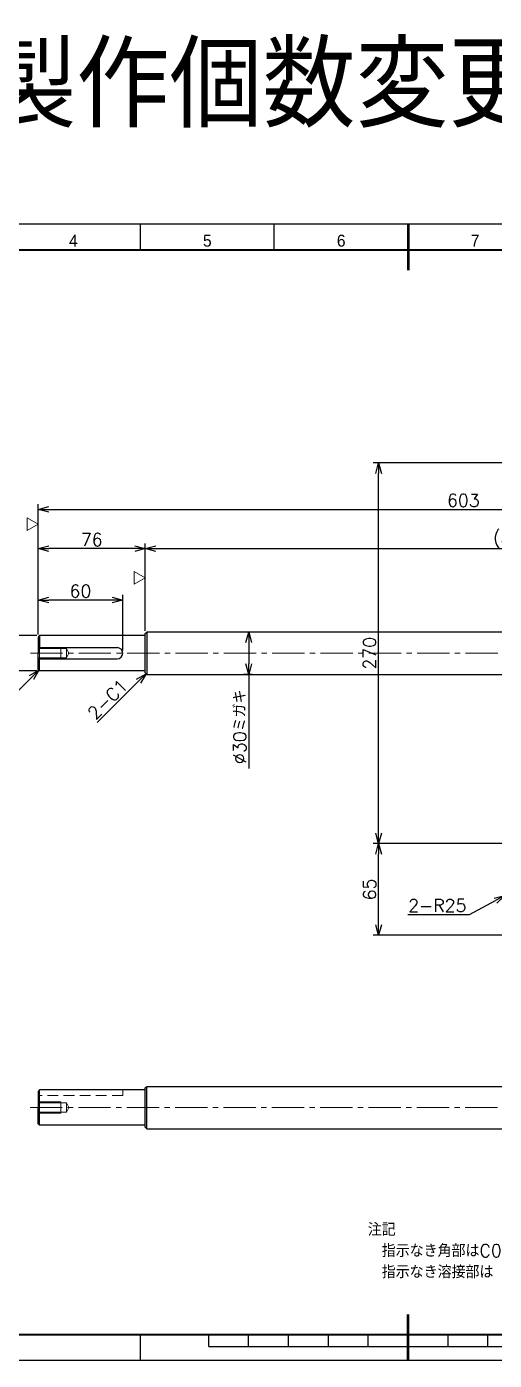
# Model space of a CAD drawing. Header units: millimetres. Extents: x 0 to 3254, y -17 to 1242.
# Drawn here: x 2299 to 2631, y 0 to 946 of the extents above; entities that cross this region are included whole.
import ezdxf
from ezdxf.enums import TextEntityAlignment as Align

# ---------------------------------------------------------------- set-up
doc = ezdxf.new("R2010")
doc.units = ezdxf.units.MM
doc.header["$LTSCALE"] = 1.2
doc.header["$PDMODE"] = 99
doc.header["$PDSIZE"] = 1
doc.linetypes.add('CENTER2', pattern=[28.575, 19.05, -3.175, 3.175, -3.175])
doc.linetypes.add('HIDDEN', pattern=[9.525, 6.35, -3.175])
for name, color, linetype, lineweight in [('04_HIDDEN', 2, 'HIDDEN', 13), ('05_CENTER', 4, 'CENTER2', 13), ('07_TEXT', 3, 'Continuous', 13), ('08_DIM', 3, 'Continuous', 13), ('99_図枠', 7, 'Continuous', 40)]:
    doc.layers.add(name, color=color, linetype=linetype, lineweight=lineweight)
doc.styles.add('KSS_TXT', font='txt.shx', dxfattribs={"bigfont": 'extfont2.shx'})
doc.styles.get("Standard").update_dxf_attribs({"font": 'txt.shx', "bigfont": 'extfont2.shx'})
doc.styles.add('表題用', font='MS PGothic.ttf')
doc.dimstyles.new('KSS_DIM', dxfattribs={"dimscale": 3, "dimtxt": 3, "dimasz": 2.5, "dimexe": 1.25, "dimexo": 0.625, "dimtad": 1, "dimdsep": 46, "dimtxsty": 'KSS_TXT', "dimblk": 'OPEN30', "dimcen": 0, "dimazin": 2, "dimtfac": 0.75, "dimtmove": 0, "dimatfit": 3, "dimldrblk": 'OPEN30', "dimfxl": 1.25, "dimtolj": 1, "dimarcsym": 0})
doc.dimstyles.new('KSS_DIM$4', dxfattribs={"dimscale": 3, "dimtxt": 3, "dimasz": 2.5, "dimexe": 1.25, "dimexo": 0.625, "dimtad": 1, "dimtih": 1, "dimtoh": 1, "dimdsep": 46, "dimtxsty": 'KSS_TXT', "dimblk": 'OPEN30', "dimcen": 0, "dimse1": 1, "dimazin": 2, "dimtfac": 0.75, "dimtofl": 0, "dimtmove": 0, "dimatfit": 3, "dimldrblk": 'OPEN30', "dimfxl": 1.25, "dimtolj": 1, "dimarcsym": 0})

# ---------------------------------------------------------------- blocks, each defined once
blk = doc.blocks.new('_Open30')
at = {"color": 0, "linetype": 'ByBlock', "lineweight": -2}
for p, q in [((-1, 0.27), (0, 0)), ((0, 0), (-1, -0.27)), ((0, 0), (-1, 0))]:
    blk.add_line(p, q, dxfattribs=at)
blk = doc.blocks.new('*D174')
at = {"layer": '08_DIM', "color": 0, "lineweight": -2, "transparency": 16777216}
for p, q in [((2307.28, 514.79), (2307.28, 542.86)), ((2359.78, 539.11), (2314.78, 539.11)), ((2367.28, 503.29), (2367.28, 542.86))]:
    blk.add_line(p, q, dxfattribs=at)
at = {"layer": 'Defpoints', "color": 0, "transparency": 16777216}
for p in [(2307.28, 539.11), (2307.28, 512.91), (2367.28, 501.41)]:
    blk.add_point(p, dxfattribs=at)
at = {"layer": '08_DIM', "color": 0, "lineweight": -2, "transparency": 16777216, "xscale": 7.5, "yscale": 7.5, "zscale": 7.5, "rotation": 180}
blk.add_blockref('_Open30', (2307.28, 539.11), dxfattribs=at)
at = {"layer": '08_DIM', "color": 0, "lineweight": -2, "transparency": 16777216, "xscale": 7.5, "yscale": 7.5, "zscale": 7.5}
blk.add_blockref('_Open30', (2367.28, 539.11), dxfattribs=at)
at = {"layer": '08_DIM', "color": 0, "transparency": 16777216, "insert": (2337.28, 545.48), "char_height": 9, "attachment_point": 5, "style": 'KSS_TXT'}
blk.add_mtext('\\A1;60', dxfattribs=at)
blk = doc.blocks.new('*D177')
at = {"layer": '08_DIM', "color": 0, "lineweight": -2, "transparency": 16777216}
for p, q in [((2658.4, 636.41), (2544.93, 636.41)), ((2548.68, 373.91), (2548.68, 628.91)), ((2658.4, 366.41), (2544.93, 366.41))]:
    blk.add_line(p, q, dxfattribs=at)
at = {"layer": 'Defpoints', "color": 0, "transparency": 16777216}
for p in [(2548.68, 636.41), (2660.28, 636.41), (2660.28, 366.41)]:
    blk.add_point(p, dxfattribs=at)
at = {"layer": '08_DIM', "color": 0, "lineweight": -2, "transparency": 16777216, "xscale": 7.5, "yscale": 7.5, "zscale": 7.5}
for p, rotation in [((2548.68, 636.41), 90), ((2548.68, 366.41), 270)]:
    blk.add_blockref('_Open30', p, dxfattribs=dict(at, rotation=rotation))
at = {"layer": '08_DIM', "color": 0, "transparency": 16777216, "insert": (2542.31, 501.41), "char_height": 9, "attachment_point": 5, "rotation": 90, "style": 'KSS_TXT'}
blk.add_mtext('\\A1;270', dxfattribs=at)
blk = doc.blocks.new('*D178')
at = {"layer": '08_DIM', "color": 0, "lineweight": -2, "transparency": 16777216}
for p, q in [((2658.4, 366.41), (2544.93, 366.41)), ((2548.68, 308.91), (2548.68, 358.91)), ((2918.4, 301.41), (2544.93, 301.41))]:
    blk.add_line(p, q, dxfattribs=at)
at = {"layer": 'Defpoints', "color": 0, "transparency": 16777216}
for p in [(2548.68, 366.41), (2660.28, 366.41), (2920.28, 301.41)]:
    blk.add_point(p, dxfattribs=at)
at = {"layer": '08_DIM', "color": 0, "lineweight": -2, "transparency": 16777216, "xscale": 7.5, "yscale": 7.5, "zscale": 7.5}
for p, rotation in [((2548.68, 366.41), 90), ((2548.68, 301.41), 270)]:
    blk.add_blockref('_Open30', p, dxfattribs=dict(at, rotation=rotation))
at = {"layer": '08_DIM', "color": 0, "transparency": 16777216, "insert": (2542.31, 333.91), "char_height": 9, "attachment_point": 5, "rotation": 90, "style": 'KSS_TXT'}
blk.add_mtext('\\A1;65', dxfattribs=at)
blk = doc.blocks.new('*D180')
at = {"layer": '08_DIM', "color": 0, "lineweight": -2, "transparency": 16777216}
for p, q in [((2307.28, 514.79), (2307.28, 607.19)), ((2910.28, 517.29), (2910.28, 607.19)), ((2314.78, 603.44), (2902.78, 603.44))]:
    blk.add_line(p, q, dxfattribs=at)
at = {"layer": 'Defpoints', "color": 0, "transparency": 16777216}
for p in [(2910.28, 603.44), (2307.28, 512.91), (2910.28, 515.41)]:
    blk.add_point(p, dxfattribs=at)
at = {"layer": '08_DIM', "color": 0, "lineweight": -2, "transparency": 16777216, "xscale": 7.5, "yscale": 7.5, "zscale": 7.5, "rotation": 180}
blk.add_blockref('_Open30', (2307.28, 603.44), dxfattribs=at)
at = {"layer": '08_DIM', "color": 0, "lineweight": -2, "transparency": 16777216, "xscale": 7.5, "yscale": 7.5, "zscale": 7.5}
blk.add_blockref('_Open30', (2910.28, 603.44), dxfattribs=at)
at = {"layer": '08_DIM', "color": 0, "transparency": 16777216, "insert": (2608.78, 609.82), "char_height": 9, "attachment_point": 5, "style": 'KSS_TXT'}
blk.add_mtext('\\A1;603', dxfattribs=at)
blk = doc.blocks.new('*D181')
at = {"layer": '08_DIM', "color": 0, "lineweight": -2, "transparency": 16777216}
for p, q in [((2458.98, 516.41), (2452.87, 516.41)), ((2456.62, 508.91), (2456.62, 493.91)), ((2458.98, 486.41), (2452.87, 486.41)), ((2456.62, 486.41), (2456.62, 419.66))]:
    blk.add_line(p, q, dxfattribs=at)
at = {"layer": 'Defpoints', "color": 0, "transparency": 16777216}
for p in [(2460.86, 516.41), (2456.62, 486.41), (2460.86, 486.41)]:
    blk.add_point(p, dxfattribs=at)
at = {"layer": '08_DIM', "color": 0, "lineweight": -2, "transparency": 16777216, "xscale": 7.5, "yscale": 7.5, "zscale": 7.5}
for p, rotation in [((2456.62, 516.41), 90), ((2456.62, 486.41), 270)]:
    blk.add_blockref('_Open30', p, dxfattribs=dict(at, rotation=rotation))
at = {"layer": '08_DIM', "color": 0, "transparency": 16777216, "insert": (2450.24, 449.29), "char_height": 9, "attachment_point": 5, "rotation": 90, "style": 'KSS_TXT'}
blk.add_mtext('\\A1;%%C30ミガキ', dxfattribs=at)
blk = doc.blocks.new('*D182')
at = {"layer": '08_DIM', "color": 0, "lineweight": -2, "transparency": 16777216}
for p, q in [((2383.28, 517.29), (2383.28, 579.33)), ((2910.28, 517.29), (2910.28, 579.33)), ((2390.78, 575.58), (2902.78, 575.58))]:
    blk.add_line(p, q, dxfattribs=at)
at = {"layer": 'Defpoints', "color": 0, "transparency": 16777216}
for p in [(2910.28, 575.58), (2383.28, 515.41), (2910.28, 515.41)]:
    blk.add_point(p, dxfattribs=at)
at = {"layer": '08_DIM', "color": 0, "lineweight": -2, "transparency": 16777216, "xscale": 7.5, "yscale": 7.5, "zscale": 7.5, "rotation": 180}
blk.add_blockref('_Open30', (2383.28, 575.58), dxfattribs=at)
at = {"layer": '08_DIM', "color": 0, "lineweight": -2, "transparency": 16777216, "xscale": 7.5, "yscale": 7.5, "zscale": 7.5}
blk.add_blockref('_Open30', (2910.28, 575.58), dxfattribs=at)
at = {"layer": '08_DIM', "color": 0, "transparency": 16777216, "insert": (2646.78, 581.95), "char_height": 9, "attachment_point": 5, "style": 'KSS_TXT'}
blk.add_mtext('\\A1;(527)', dxfattribs=at)
blk = doc.blocks.new('*D183')
at = {"layer": '08_DIM', "color": 0, "lineweight": -2, "transparency": 16777216}
for p, q in [((2307.28, 514.79), (2307.28, 579.33)), ((2383.28, 517.29), (2383.28, 579.33)), ((2375.78, 575.58), (2314.78, 575.58))]:
    blk.add_line(p, q, dxfattribs=at)
at = {"layer": 'Defpoints', "color": 0, "transparency": 16777216}
for p in [(2307.28, 575.58), (2307.28, 512.91), (2383.28, 515.41)]:
    blk.add_point(p, dxfattribs=at)
at = {"layer": '08_DIM', "color": 0, "lineweight": -2, "transparency": 16777216, "xscale": 7.5, "yscale": 7.5, "zscale": 7.5, "rotation": 180}
blk.add_blockref('_Open30', (2307.28, 575.58), dxfattribs=at)
at = {"layer": '08_DIM', "color": 0, "lineweight": -2, "transparency": 16777216, "xscale": 7.5, "yscale": 7.5, "zscale": 7.5}
blk.add_blockref('_Open30', (2383.28, 575.58), dxfattribs=at)
at = {"layer": '08_DIM', "color": 0, "transparency": 16777216, "insert": (2345.28, 581.95), "char_height": 9, "attachment_point": 5, "style": 'KSS_TXT'}
blk.add_mtext('\\A1;76', dxfattribs=at)
blk = doc.blocks.new('*D185')
at = {"layer": '08_DIM', "color": 0, "lineweight": -2, "transparency": 16777216}
for p, q in [((2306.4, 513.91), (2264.25, 513.91)), ((2268, 506.41), (2268, 496.41)), ((2306.4, 488.91), (2264.25, 488.91)), ((2268, 488.91), (2268, 435.66))]:
    blk.add_line(p, q, dxfattribs=at)
at = {"layer": 'Defpoints', "color": 0, "transparency": 16777216}
for p in [(2308.28, 513.91), (2268, 488.91), (2308.28, 488.91)]:
    blk.add_point(p, dxfattribs=at)
at = {"layer": '08_DIM', "color": 0, "lineweight": -2, "transparency": 16777216, "xscale": 7.5, "yscale": 7.5, "zscale": 7.5}
for p, rotation in [((2268, 513.91), 90), ((2268, 488.91), 270)]:
    blk.add_blockref('_Open30', p, dxfattribs=dict(at, rotation=rotation))
at = {"layer": '08_DIM', "color": 0, "transparency": 16777216, "insert": (2261.62, 458.54), "char_height": 9, "attachment_point": 5, "rotation": 90, "style": 'KSS_TXT'}
blk.add_mtext('\\A1;%%C25h7', dxfattribs=at)
blk = doc.blocks.new('*D186')
at = {"layer": '08_DIM', "color": 0, "lineweight": -2, "transparency": 16777216}
blk.add_line((2302.48, 484.11), (2285.96, 467.59), dxfattribs=at)
at = {"layer": 'Defpoints', "color": 0, "transparency": 16777216}
for p in [(2307.78, 489.41), (2264.51, 446.15), (2264.51, 446.15)]:
    blk.add_point(p, dxfattribs=at)
at = {"layer": '08_DIM', "color": 0, "lineweight": -2, "transparency": 16777216, "xscale": 7.5, "yscale": 7.5, "zscale": 7.5, "rotation": 44.99999999979135}
blk.add_blockref('_Open30', (2307.78, 489.41), dxfattribs=at)
at = {"layer": '08_DIM', "color": 0, "transparency": 16777216, "insert": (2287.02, 477.67), "char_height": 9, "attachment_point": 5, "rotation": 45, "style": 'KSS_TXT'}
blk.add_mtext('\\A1;C1', dxfattribs=at)
blk = doc.blocks.new('*D187')
at = {"layer": '08_DIM', "color": 0, "lineweight": -2, "transparency": 16777216}
blk.add_line((2378.48, 481.61), (2349.14, 452.27), dxfattribs=at)
at = {"layer": 'Defpoints', "color": 0, "transparency": 16777216}
for p in [(2383.78, 486.91), (2340.51, 443.65), (2340.51, 443.65)]:
    blk.add_point(p, dxfattribs=at)
at = {"layer": '08_DIM', "color": 0, "lineweight": -2, "transparency": 16777216, "xscale": 7.5, "yscale": 7.5, "zscale": 7.5, "rotation": 44.99999999979135}
blk.add_blockref('_Open30', (2383.78, 486.91), dxfattribs=at)
at = {"layer": '08_DIM', "color": 0, "transparency": 16777216, "insert": (2356.56, 468.71), "char_height": 9, "attachment_point": 5, "rotation": 45, "style": 'KSS_TXT'}
blk.add_mtext('\\A1;2-C1', dxfattribs=at)
blk = doc.blocks.new('p1ba01')
for p, q in [((0, 0), (-1.5, 2.6)), ((-1.5, 2.6), (1.5, 2.6)), ((1.5, 2.6), (0, 0))]:
    blk.add_line(p, q)
blk = doc.blocks.new('*D195')
at = {"layer": '08_DIM', "color": 0, "lineweight": -2, "transparency": 16777216}
for p, q in [((2613.23, 316.16), (2631.64, 326.04)), ((2569.35, 316.16), (2613.23, 316.16))]:
    blk.add_line(p, q, dxfattribs=at)
at = {"layer": 'Defpoints', "color": 0, "transparency": 16777216}
for p in [(2660.28, 341.41), (2638.25, 329.59)]:
    blk.add_point(p, dxfattribs=at)
at = {"layer": '08_DIM', "color": 0, "lineweight": -2, "transparency": 16777216, "xscale": 7.5, "yscale": 7.5, "zscale": 7.5, "rotation": 28.22911524773268}
blk.add_blockref('_Open30', (2638.25, 329.59), dxfattribs=at)
at = {"layer": '08_DIM', "color": 0, "transparency": 16777216, "insert": (2590.35, 322.53), "char_height": 9, "attachment_point": 5, "style": 'KSS_TXT'}
blk.add_mtext('\\A1;\\A1;2-R25', dxfattribs=at)

msp = doc.modelspace()

# ---------------------------------------------------------------- linework, layer by layer
at = {"color": 0}
for p, q in [((2308.279, 513.914), (2307.279, 512.914)), ((2307.279, 512.914), (2307.279, 501.414)), ((2383.279, 513.914), (2308.279, 513.914)), ((2308.279, 513.914), (2308.279, 505.414)), ((2383.279, 515.414), (2384.279, 516.414)), ((2383.279, 487.414), (2383.279, 515.414)), ((2384.279, 516.414), (2384.279, 486.414)), ((2909.279, 516.414), (2384.279, 516.414)), ((2307.279, 505.414), (2363.279, 505.414)), ((2307.279, 489.914), (2307.279, 501.414)), ((2307.279, 497.414), (2363.279, 497.414)), ((2308.279, 488.914), (2308.279, 497.414)), ((2308.279, 488.914), (2307.279, 489.914)), ((2383.279, 488.914), (2308.279, 488.914)), ((2384.279, 486.414), (2383.279, 487.414)), ((2384.279, 486.414), (2909.279, 486.414)), ((2308.279, 191.739), (2307.279, 190.739)), ((2307.279, 190.739), (2307.279, 179.239)), ((2383.279, 191.739), (2308.279, 191.739)), ((2308.279, 166.739), (2308.279, 191.739)), ((2383.279, 193.239), (2384.279, 194.239)), ((2383.279, 165.239), (2383.279, 193.239)), ((2384.279, 194.239), (2909.279, 194.239)), ((2384.279, 164.239), (2384.279, 194.239)), ((2307.279, 167.739), (2307.279, 179.239)), ((2307.279, 168.459), (2307.279, 179.239)), ((2308.279, 166.739), (2307.279, 167.739)), ((2383.279, 166.739), (2308.279, 166.739)), ((2383.279, 165.239), (2384.279, 164.239)), ((2384.279, 164.239), (2909.279, 164.239))]:
    msp.add_line(p, q, dxfattribs=at)
msp.add_arc((2363.279, 501.414), 4, 270, 90, dxfattribs=at)
at = {"layer": '04_HIDDEN', "ltscale": 5}
for p, q in [((2323.279, 505.414), (2307.279, 505.414)), ((2327.279, 504.664), (2307.279, 504.664)), ((2323.279, 497.414), (2323.279, 505.414)), ((2329.155, 501.414), (2327.279, 504.664)), ((2327.279, 498.164), (2327.279, 504.664)), ((2327.279, 498.164), (2329.155, 501.414)), ((2307.279, 498.164), (2327.279, 498.164)), ((2307.279, 497.414), (2323.279, 497.414)), ((2323.279, 183.239), (2307.279, 183.239)), ((2327.279, 182.489), (2307.279, 182.489)), ((2323.279, 175.239), (2323.279, 183.239)), ((2329.155, 179.239), (2327.279, 182.489)), ((2327.279, 175.989), (2327.279, 182.489)), ((2307.279, 175.989), (2327.279, 175.989)), ((2307.279, 175.239), (2323.279, 175.239)), ((2327.279, 175.989), (2329.155, 179.239))]:
    msp.add_line(p, q, dxfattribs=at)
at = {"layer": '04_HIDDEN'}
for p, q in [((2308.279, 497.414), (2308.279, 505.414)), ((2367.279, 187.739), (2367.279, 191.739)), ((2367.279, 187.739), (2307.279, 187.739))]:
    msp.add_line(p, q, dxfattribs=at)
at = {"layer": '05_CENTER'}
for p, q in [((2301.791, 501.414), (2968.538, 501.414)), ((2301.546, 179.239), (2967.474, 179.239))]:
    msp.add_line(p, q, dxfattribs=at)
at = {"layer": '99_図枠', "lineweight": 25}
for p, q in [((2379.764, 787.174), (2379.764, 805.56)), ((2474.705, 787.174), (2474.705, 805.56)), ((2379.764, 0), (2379.764, 18.304)), ((2428.217, 9.818), (2428.217, 18.304)), ((2428.217, 9.818), (2711.075, 9.818)), ((2456.503, 9.818), (2456.503, 18.304)), ((2484.789, 9.818), (2484.789, 18.304)), ((2513.075, 9.818), (2513.075, 18.304)), ((2541.36, 9.818), (2541.36, 18.304)), ((2597.932, 9.818), (2597.932, 18.304)), ((2626.217, 9.818), (2626.217, 18.304))]:
    msp.add_line(p, q, dxfattribs=at)
at = {"layer": '99_図枠', "lineweight": 53}
for p, q in [((2569.646, 805.56), (2569.646, 773.031)), ((2569.646, 0), (2569.646, 32.446))]:
    msp.add_line(p, q, dxfattribs=at)
at = {"layer": '99_図枠'}
msp.add_lwpolyline([(2055.101, 18.304), (3120.906, 18.304), (3120.906, 787.174), (2055.101, 787.174)], close=True, dxfattribs=at)
at = {"layer": 'Defpoints'}
msp.add_lwpolyline([(2000, 0), (3139.292, 0), (3139.292, 805.56), (2000, 805.56)], close=True, dxfattribs=at)

# ---------------------------------------------------------------- block references
at = {"layer": '08_DIM', "xscale": 3, "yscale": 3, "zscale": 3, "rotation": 90}
for p in [(2307.279, 592.957), (2383.279, 554.83)]:
    msp.add_blockref('p1ba01', p, dxfattribs=at)

# ---------------------------------------------------------------- texts
at = {"layer": '07_TEXT', "ltscale": 2, "insert": (2541.024, 97.222), "char_height": 9, "attachment_point": 1}
msp.add_mtext_dynamic_manual_height_columns('注記\\P\u3000指示なき角部はC0.5のこと\\P\u3000指示なき溶接部は\u3000\u3000\u3000\u3000のこと', width=186.28562, gutter_width=15, heights=[0], dxfattribs=at)
at = {"layer": '08_DIM', "style": 'KSS_TXT'}
msp.add_text('形状変更(製作個数変更なし)(25.04.16)', height=60, dxfattribs=at).set_placement((1968.349, 874.285))
at = {"layer": '99_図枠', "lineweight": 13, "style": '表題用'}
for s, p in [('4', (2332.293, 787.174)), ('5', (2427.234, 787.174)), ('6', (2522.175, 787.174)), ('7', (2617.116, 787.174))]:
    msp.add_text(s, height=8.486, dxfattribs=at).set_placement(p, align=Align.BOTTOM_CENTER)

# ---------------------------------------------------------------- dimensions: what is measured, and where the dimension line sits
at = {"layer": '08_DIM'}
for base, p1, p2, picture, middle in [((2548.681, 636.414), (2660.279, 366.414), (2660.279, 636.414), '*D177', (2542.306, 501.414)), ((2548.681, 366.414), (2920.279, 301.414), (2660.279, 366.414), '*D178', (2542.306, 333.914))]:
    dim = msp.add_linear_dim(base=base, p1=p1, p2=p2, angle=90, dimstyle='KSS_DIM', override={"dimarcsym": 1}, dxfattribs=at)
    dim.commit()
    dim.dimension.update_dxf_attribs({"geometry": picture, "text_midpoint": middle})
for base, p1, p2, override, picture, middle in [((2910.279, 603.442), (2307.279, 512.914), (2910.279, 515.414), {"dimarcsym": 1}, '*D180', (2608.779, 609.817)), ((2307.279, 575.578), (2383.279, 515.414), (2307.279, 512.914), {"dimscale": 3, "dimarcsym": 1}, '*D183', (2345.279, 581.953)), ((2307.279, 539.11), (2367.279, 501.414), (2307.279, 512.914), {"dimscale": 3, "dimarcsym": 1}, '*D174', (2337.279, 545.485))]:
    dim = msp.add_linear_dim(base=base, p1=p1, p2=p2, dimstyle='KSS_DIM', override=override, dxfattribs=at)
    dim.commit()
    dim.dimension.update_dxf_attribs({"geometry": picture, "text_midpoint": middle})
dim = msp.add_linear_dim(base=(2910.279, 575.578), p1=(2383.279, 515.414), p2=(2910.279, 515.414), text='(<>)', dimstyle='KSS_DIM', override={"dimscale": 3, "dimarcsym": 1}, dxfattribs=at)
dim.commit()
dim.dimension.update_dxf_attribs({"geometry": '*D182', "text_midpoint": (2646.779, 581.953)})
for base, p1, p2, angle, text, override, picture, middle in [((2267.997, 488.914), (2308.279, 513.914), (2308.279, 488.914), 270, '%%C<>h7', {"dimarcsym": 1}, '*D185', (2261.622, 458.539)), ((2456.619, 486.414), (2460.86, 516.414), (2460.86, 486.414), 90, '%%C<>ミガキ', {"dimscale": 3, "dimarcsym": 1}, '*D181', (2450.244, 449.289))]:
    dim = msp.add_linear_dim(base=base, p1=p1, p2=p2, angle=angle, text=text, dimstyle='KSS_DIM', override=override, dxfattribs=at)
    dim.commit()
    dim.dimension.update_dxf_attribs({"geometry": picture, "text_midpoint": middle})
for base, p1, p2, text, picture, middle in [((2264.511, 446.147), (2307.779, 489.414), (2264.511, 446.147), 'C1', '*D186', (2291.526, 473.161)), ((2340.511, 443.647), (2383.779, 486.914), (2340.511, 443.647), '2-C1', '*D187', (2361.068, 464.204))]:
    dim = msp.add_linear_dim(base=base, p1=p1, p2=p2, angle=225, text=text, dimstyle='KSS_DIM', override={"dimse1": 1, "dimse2": 1, "dimsd2": 1, "dimarcsym": 1}, dxfattribs=at)
    dim.commit()
    dim.dimension.update_dxf_attribs({"geometry": picture, "text_midpoint": middle, "dimtype": 161})
dim = msp.add_radius_dim(center=(2660.279, 341.414), mpoint=(2638.252, 329.589), text='\\A1;2-<>', dimstyle='KSS_DIM$4', override={"dimpost": 'R<>', "dimtxsty": 'KSS_TXT', "dimtfill": 0, "dimtfillclr": 0}, dxfattribs=at)
dim.commit()
dim.dimension.update_dxf_attribs({"geometry": '*D195', "text_midpoint": (2590.354, 316.156), "dimtype": 164})

doc.saveas('drawing.dxf')
